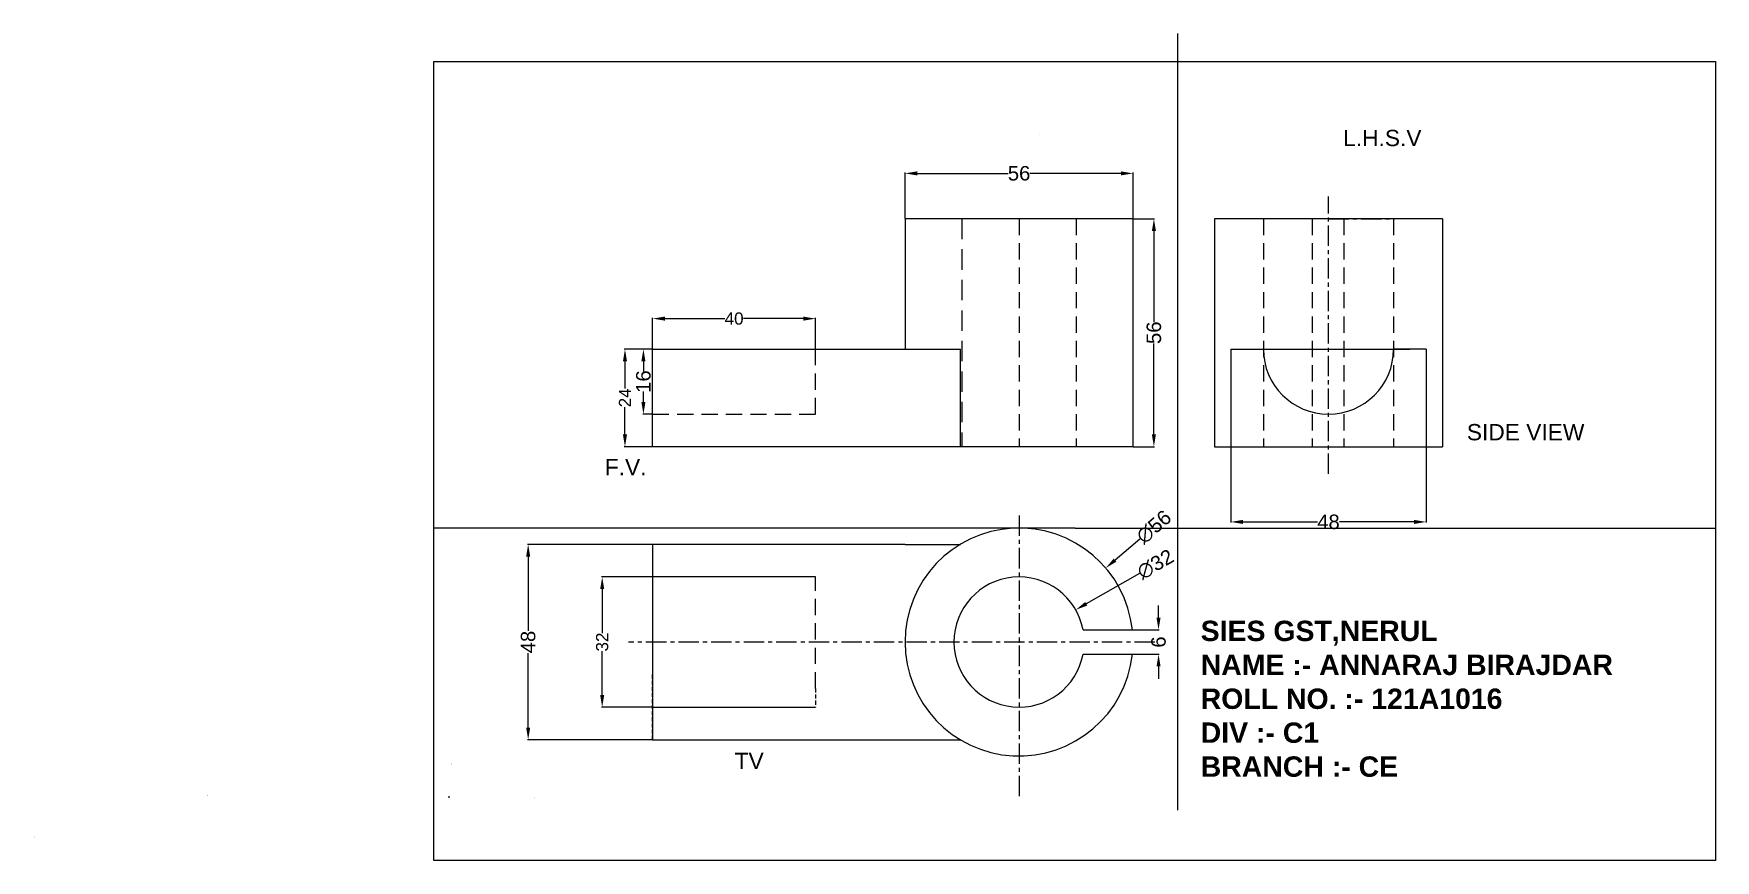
# Model space of a CAD drawing. Header units: inches. Extents: x -128 to 285, y -15 to 188.
import ezdxf

# ---------------------------------------------------------------- set-up
doc = ezdxf.new("R2010")
doc.units = ezdxf.units.IN
doc.header["$LTSCALE"] = 4
doc.header["$MEASUREMENT"] = 0
doc.linetypes.add('CENTER', pattern=[2, 1.25, -0.25, 0.25, -0.25])
doc.linetypes.add('HIDDEN', pattern=[0.375, 0.25, -0.125])
doc.styles.get("Standard").update_dxf_attribs({"font": 'arial.ttf', "height": 450})
doc.dimstyles.get("Standard").update_dxf_attribs({"dimtxt": 3.561, "dimasz": 3, "dimexe": 0.18, "dimexo": 0.0625, "dimgap": 0.09, "dimtad": 0, "dimdec": 0, "dimzin": 0, "dimdsep": 46, "dimtxsty": 'Standard', "dimcen": 0.09, "dimclrd": 1, "dimclre": 4, "dimadec": 0, "dimazin": 0, "dimtfac": 1, "dimtdec": 0, "dimtofl": 0, "dimtmove": 0, "dimatfit": 3, "dimfxl": 1, "dimtolj": 1, "dimtzin": 0, "dimarcsym": 0})

# ---------------------------------------------------------------- blocks, each defined once
blk = doc.blocks.new('*D1')
at = {"color": 4, "lineweight": -2, "transparency": 16777216}
for p, q in [((23.99, 110.31), (17.08, 110.31)), ((23.99, 86.31), (17.08, 86.31))]:
    blk.add_line(p, q, dxfattribs=at)
at = {"color": 1, "lineweight": -2, "transparency": 16777216}
for p, q in [((17.26, 107.31), (17.26, 100.57)), ((17.26, 89.31), (17.26, 96.05))]:
    blk.add_line(p, q, dxfattribs=at)
at = {"color": 1, "transparency": 16777216}
for points in [[(16.76, 107.31), (17.76, 107.31), (17.26, 110.31)], [(16.76, 89.31), (17.76, 89.31), (17.26, 86.31)]]:
    blk.add_solid(points, dxfattribs=at)
at = {"layer": 'Defpoints', "color": 0, "transparency": 16777216}
for p in [(24.06, 110.31), (17.26, 86.31), (24.06, 86.31)]:
    blk.add_point(p, dxfattribs=at)
at = {"color": 0, "transparency": 16777216, "insert": (17.26, 98.31), "char_height": 3, "attachment_point": 5, "rotation": 90}
blk.add_mtext('\\A1;24', dxfattribs=at)
blk = doc.blocks.new('*D2')
at = {"color": 4, "lineweight": -2, "transparency": 16777216}
for p, q in [((23.99, 54.31), (11.49, 54.31)), ((23.99, 22.31), (11.49, 22.31))]:
    blk.add_line(p, q, dxfattribs=at)
at = {"color": 1, "lineweight": -2, "transparency": 16777216}
for p, q in [((11.67, 51.31), (11.67, 40.53)), ((11.67, 25.31), (11.67, 36.09))]:
    blk.add_line(p, q, dxfattribs=at)
at = {"color": 1, "transparency": 16777216}
for points in [[(11.17, 51.31), (12.17, 51.31), (11.67, 54.31)], [(11.17, 25.31), (12.17, 25.31), (11.67, 22.31)]]:
    blk.add_solid(points, dxfattribs=at)
at = {"layer": 'Defpoints', "color": 0, "transparency": 16777216}
for p in [(24.06, 54.31), (11.67, 22.31), (24.06, 22.31)]:
    blk.add_point(p, dxfattribs=at)
at = {"color": 0, "transparency": 16777216, "insert": (11.67, 38.31), "char_height": 3, "attachment_point": 5, "rotation": 90}
blk.add_mtext('\\A1;32', dxfattribs=at)
blk = doc.blocks.new('*D3')
at = {"color": 4, "lineweight": -2, "transparency": 16777216}
for p, q in [((24.06, 110.37), (24.06, 117.96)), ((64.06, 110.37), (64.06, 117.96))]:
    blk.add_line(p, q, dxfattribs=at)
at = {"color": 1, "lineweight": -2, "transparency": 16777216}
for p, q in [((27.06, 117.78), (41.76, 117.78)), ((61.06, 117.78), (46.35, 117.78))]:
    blk.add_line(p, q, dxfattribs=at)
at = {"color": 1, "transparency": 16777216}
for points in [[(27.06, 118.28), (27.06, 117.28), (24.06, 117.78)], [(61.06, 118.28), (61.06, 117.28), (64.06, 117.78)]]:
    blk.add_solid(points, dxfattribs=at)
at = {"layer": 'Defpoints', "color": 0, "transparency": 16777216}
for p in [(64.06, 117.78), (24.06, 110.31), (64.06, 110.31)]:
    blk.add_point(p, dxfattribs=at)
at = {"color": 0, "transparency": 16777216, "insert": (44.06, 117.78), "char_height": 3, "attachment_point": 5}
blk.add_mtext('\\A1;40', dxfattribs=at)
blk = doc.blocks.new('*D4')
at = {"color": 1, "lineweight": -2, "transparency": 16777216}
blk.add_line((143.69, 63.62), (137.63, 58.44), dxfattribs=at)
at = {"color": 4, "lineweight": -2, "transparency": 16777216}
for p, q in [((113.97, 38.31), (114.15, 38.31)), ((114.06, 38.22), (114.06, 38.4))]:
    blk.add_line(p, q, dxfattribs=at)
at = {"color": 1, "transparency": 16777216}
blk.add_solid([(137.3, 58.82), (137.95, 58.06), (135.35, 56.49)], dxfattribs=at)
at = {"layer": 'Defpoints', "color": 0, "transparency": 16777216}
for p in [(135.35, 56.49), (92.76, 20.13)]:
    blk.add_point(p, dxfattribs=at)
at = {"color": 0, "transparency": 16777216, "insert": (147.17, 66.59), "char_height": 3.561, "attachment_point": 5, "rotation": 40.5002}
blk.add_mtext('\\A1;∅56', dxfattribs=at)
blk = doc.blocks.new('*D5')
at = {"color": 1, "lineweight": -2, "transparency": 16777216}
blk.add_line((143.6, 55.14), (130.56, 47.71), dxfattribs=at)
at = {"color": 4, "lineweight": -2, "transparency": 16777216}
for p, q in [((113.97, 38.31), (114.15, 38.31)), ((114.06, 38.22), (114.06, 38.4))]:
    blk.add_line(p, q, dxfattribs=at)
at = {"color": 1, "transparency": 16777216}
blk.add_solid([(130.32, 48.15), (130.81, 47.28), (127.96, 46.23)], dxfattribs=at)
at = {"layer": 'Defpoints', "color": 0, "transparency": 16777216}
for p in [(127.96, 46.23), (100.15, 30.39)]:
    blk.add_point(p, dxfattribs=at)
at = {"color": 0, "transparency": 16777216, "insert": (147.56, 57.4), "char_height": 3.561, "attachment_point": 5, "rotation": 29.6641}
blk.add_mtext('\\A1;∅32', dxfattribs=at)
blk = doc.blocks.new('*D6')
at = {"color": 4, "lineweight": -2, "transparency": 16777216}
for p, q in [((142.12, 142.31), (147.36, 142.31)), ((142.12, 86.31), (147.36, 86.31))]:
    blk.add_line(p, q, dxfattribs=at)
at = {"color": 1, "lineweight": -2, "transparency": 16777216}
for p, q in [((147.18, 139.31), (147.18, 116.95)), ((147.18, 89.31), (147.18, 111.67))]:
    blk.add_line(p, q, dxfattribs=at)
at = {"color": 1, "transparency": 16777216}
for points in [[(146.68, 139.31), (147.68, 139.31), (147.18, 142.31)], [(146.68, 89.31), (147.68, 89.31), (147.18, 86.31)]]:
    blk.add_solid(points, dxfattribs=at)
at = {"layer": 'Defpoints', "color": 0, "transparency": 16777216}
for p in [(142.06, 142.31), (142.06, 86.31), (147.18, 86.31)]:
    blk.add_point(p, dxfattribs=at)
at = {"color": 0, "transparency": 16777216, "insert": (147.18, 114.31), "char_height": 3.561, "attachment_point": 5, "rotation": 90}
blk.add_mtext('\\A1;56', dxfattribs=at)
blk = doc.blocks.new('*D7')
at = {"color": 4, "lineweight": -2, "transparency": 16777216}
for p, q in [((166.06, 86.25), (166.06, 67.65)), ((214.06, 86.25), (214.06, 67.65))]:
    blk.add_line(p, q, dxfattribs=at)
at = {"color": 1, "lineweight": -2, "transparency": 16777216}
for p, q in [((169.06, 67.83), (187.34, 67.83)), ((211.06, 67.83), (192.77, 67.83))]:
    blk.add_line(p, q, dxfattribs=at)
at = {"color": 1, "transparency": 16777216}
for points in [[(169.06, 68.33), (169.06, 67.33), (166.06, 67.83)], [(211.06, 68.33), (211.06, 67.33), (214.06, 67.83)]]:
    blk.add_solid(points, dxfattribs=at)
at = {"layer": 'Defpoints', "color": 0, "transparency": 16777216}
for p in [(166.06, 86.31), (214.06, 86.31), (214.06, 67.83)]:
    blk.add_point(p, dxfattribs=at)
at = {"color": 0, "transparency": 16777216, "insert": (190.06, 67.83), "char_height": 3.561, "attachment_point": 5}
blk.add_mtext('\\A1;48', dxfattribs=at)
blk = doc.blocks.new('*D8')
at = {"color": 4, "lineweight": -2, "transparency": 16777216}
for p, q in [((86.06, 142.37), (86.06, 153.65)), ((142.06, 142.37), (142.06, 153.65))]:
    blk.add_line(p, q, dxfattribs=at)
at = {"color": 1, "lineweight": -2, "transparency": 16777216}
for p, q in [((89.06, 153.47), (111.42, 153.47)), ((139.06, 153.47), (116.69, 153.47))]:
    blk.add_line(p, q, dxfattribs=at)
at = {"color": 1, "transparency": 16777216}
for points in [[(89.06, 153.97), (89.06, 152.97), (86.06, 153.47)], [(139.06, 153.97), (139.06, 152.97), (142.06, 153.47)]]:
    blk.add_solid(points, dxfattribs=at)
at = {"layer": 'Defpoints', "color": 0, "transparency": 16777216}
for p in [(142.06, 153.47), (86.06, 142.31), (142.06, 142.31)]:
    blk.add_point(p, dxfattribs=at)
at = {"color": 0, "transparency": 16777216, "insert": (114.06, 153.47), "char_height": 3.561, "attachment_point": 5}
blk.add_mtext('\\A1;56', dxfattribs=at)
blk = doc.blocks.new('*D9')
at = {"color": 4, "lineweight": -2, "transparency": 16777216}
for p, q in [((23.99, 62.31), (-6.7, 62.31)), ((23.99, 14.31), (-6.7, 14.31))]:
    blk.add_line(p, q, dxfattribs=at)
at = {"color": 1, "lineweight": -2, "transparency": 16777216}
for p, q in [((-6.52, 59.31), (-6.52, 41.03)), ((-6.52, 17.31), (-6.52, 35.59))]:
    blk.add_line(p, q, dxfattribs=at)
at = {"color": 1, "transparency": 16777216}
for points in [[(-7.02, 59.31), (-6.02, 59.31), (-6.52, 62.31)], [(-7.02, 17.31), (-6.02, 17.31), (-6.52, 14.31)]]:
    blk.add_solid(points, dxfattribs=at)
at = {"layer": 'Defpoints', "color": 0, "transparency": 16777216}
for p in [(24.06, 62.31), (-6.52, 14.31), (24.06, 14.31)]:
    blk.add_point(p, dxfattribs=at)
at = {"color": 0, "transparency": 16777216, "insert": (-6.52, 38.31), "char_height": 3.561, "attachment_point": 5, "rotation": 90}
blk.add_mtext('\\A1;48', dxfattribs=at)
blk = doc.blocks.new('*D10')
at = {"color": 4, "lineweight": -2, "transparency": 16777216}
for p, q in [((23.99, 110.31), (21.61, 110.31)), ((23.99, 94.31), (21.61, 94.31))]:
    blk.add_line(p, q, dxfattribs=at)
at = {"color": 1, "lineweight": -2, "transparency": 16777216}
for p, q in [((21.79, 107.31), (21.79, 104.78)), ((21.79, 97.31), (21.79, 99.84))]:
    blk.add_line(p, q, dxfattribs=at)
at = {"color": 1, "transparency": 16777216}
for points in [[(21.29, 107.31), (22.29, 107.31), (21.79, 110.31)], [(21.29, 97.31), (22.29, 97.31), (21.79, 94.31)]]:
    blk.add_solid(points, dxfattribs=at)
at = {"layer": 'Defpoints', "color": 0, "transparency": 16777216}
for p in [(24.06, 110.31), (21.79, 94.31), (24.06, 94.31)]:
    blk.add_point(p, dxfattribs=at)
at = {"color": 0, "transparency": 16777216, "insert": (21.79, 102.31), "char_height": 3.561, "attachment_point": 5, "rotation": 90}
blk.add_mtext('\\A1;16', dxfattribs=at)
blk = doc.blocks.new('*D11')
at = {"color": 1, "lineweight": -2, "transparency": 16777216}
for p, q in [((148.32, 44.31), (148.32, 47.31)), ((148.32, 32.31), (148.32, 29.31))]:
    blk.add_line(p, q, dxfattribs=at)
at = {"color": 4, "lineweight": -2, "transparency": 16777216}
for p, q in [((141.96, 41.31), (148.5, 41.31)), ((141.96, 35.31), (148.5, 35.31))]:
    blk.add_line(p, q, dxfattribs=at)
at = {"color": 1, "transparency": 16777216}
for points in [[(147.82, 44.31), (148.82, 44.31), (148.32, 41.31)], [(147.82, 32.31), (148.82, 32.31), (148.32, 35.31)]]:
    blk.add_solid(points, dxfattribs=at)
at = {"layer": 'Defpoints', "color": 0, "transparency": 16777216}
for p in [(141.89, 41.31), (141.89, 35.31), (148.32, 35.31)]:
    blk.add_point(p, dxfattribs=at)
at = {"color": 0, "transparency": 16777216, "insert": (148.32, 38.31), "char_height": 3.561, "attachment_point": 5, "rotation": 90}
blk.add_mtext('\\A1;6', dxfattribs=at)

msp = doc.modelspace()

# ---------------------------------------------------------------- linework, layer by layer
for p, q in [((153, 187.81), (153, -3)), ((119.04, 162.95), (119.04, 162.95)), ((142.06, 142.31), (86.06, 142.31)), ((86.06, 142.31), (86.06, 110.31)), ((142.06, 86.31), (142.06, 142.31)), ((218.06, 142.31), (162.06, 142.31)), ((162.06, 142.31), (162.06, 86.31)), ((218.06, 142.31), (218.06, 86.31)), ((24.06, 86.31), (24.06, 110.31)), ((24.06, 110.31), (86.06, 110.31)), ((86.06, 110.31), (99.64, 110.31)), ((99.64, 86.31), (99.64, 110.31)), ((166.06, 110.31), (166.06, 86.31)), ((166.06, 110.31), (174.06, 110.31)), ((174.06, 110.31), (210.06, 110.31)), ((190.06, 110.31), (190.06, 110.31)), ((214.06, 110.31), (206.06, 110.31)), ((214.06, 110.31), (214.06, 86.31)), ((142.06, 86.31), (24.06, 86.31)), ((162.06, 86.31), (162.06, 86.31)), ((162.06, 86.31), (218.06, 86.31)), ((-25.98, 66.31), (-29.67, 66.31)), ((127.81, 66.31), (-25.98, 66.31)), ((127.81, 66.31), (262.5, 66.31)), ((262.5, 66.31), (285.09, 66.31)), ((86.06, 62.31), (24.06, 62.31)), ((24.06, 62.31), (24.06, 14.31)), ((86.06, 62.31), (99.64, 62.31)), ((64.06, 54.31), (24.06, 54.31)), ((129.77, 41.31), (141.89, 41.31)), ((129.77, 35.31), (141.89, 35.31)), ((24.06, 22.31), (64.06, 22.31)), ((24.06, 14.31), (86.06, 14.31)), ((86.06, 14.31), (99.63, 14.31)), ((-25.98, 0.41), (-25.98, 0.07))]:
    msp.add_line(p, q)
at = {"color": 6, "linetype": 'CENTER'}
for p, q in [((190.06, 79.63), (190.06, 147.75)), ((114.06, 69.42), (114.06, 0.22)), ((147.42, 38.31), (18.15, 38.31))]:
    msp.add_line(p, q, dxfattribs=at)
at = {"color": 2, "linetype": 'HIDDEN', "ltscale": 5}
msp.add_line((100, 142.31), (100, 86.31), dxfattribs=at)
at = {"color": 2, "linetype": 'HIDDEN', "ltscale": 4}
for p, q in [((114.06, 142.31), (114.06, 86.31)), ((128.06, 142.31), (128.06, 86.31)), ((174.06, 142.31), (174.06, 86.31)), ((186.03, 142.31), (186.03, 86.31)), ((193.82, 142.31), (193.82, 86.31)), ((206.06, 142.31), (206.06, 86.31)), ((64.06, 94.31), (64.06, 110.31)), ((24.06, 94.31), (64.06, 94.31)), ((64.06, 26.92), (64.06, 54.31))]:
    msp.add_line(p, q, dxfattribs=at)
at = {"linetype": 'CENTER', "ltscale": 0.5}
msp.add_line((190.06, 142.31), (174.06, 142.31), dxfattribs=at)
at = {"linetype": 'HIDDEN'}
for p, q in [((190.06, 142.31), (174.06, 142.31)), ((24.06, 54.31), (24.06, 14.31)), ((24.06, 38.31), (24.06, 22.31)), ((24.06, 14.31), (24.06, 30.31)), ((64.06, 26.92), (64.06, 22.31)), ((64.06, 22.31), (64.06, 22.31))]:
    msp.add_line(p, q, dxfattribs=at)
at = {"linetype": 'CENTER'}
msp.add_line((190.06, 142.31), (206.06, 142.31), dxfattribs=at)
msp.add_lwpolyline([(-29.67, 180.99), (285.09, 180.99), (285.09, -15.34), (-29.67, -15.34)], close=True)
for centre, radius, start, end in [((190.06, 110.31), 16, 180, 0), ((114.06, 38.31), 28, 6.1506, 353.8494), ((114.06, 38.31), 16, 10.8069, 349.1931)]:
    msp.add_arc(centre, radius, start, end)

# ---------------------------------------------------------------- texts
msp.add_text('SIDE VIEW', height=4).set_placement((224.04, 87.88))
at = {"linetype": 'HIDDEN'}
for s, p in [('F.V.', (12.31, 79.3)), ('TV', (44.2, 7.09))]:
    msp.add_text(s, height=4, dxfattribs=at).set_placement(p)
at = {"attachment_point": 1}
for s, width, insert, char_height in [('L.H.S.V', 29.1793, (193.66, 164.17), 4), ('{\\fArial|b1|i0|c0|p34;SIES GST,NERUL\\PNAME :- ANNARAJ BIRAJDAR\\PROLL NO. :- 121A1016\\PDIV :- C1\\PBRANCH :- CE}', 115.7925, (158.67, 43.55), 5)]:
    msp.add_mtext_dynamic_manual_height_columns(s, width=width, gutter_width=1, heights=[0], dxfattribs=dict(at, insert=insert, char_height=char_height))
at = {"linetype": 'HIDDEN', "char_height": 0.2, "attachment_point": 1}
for s, width, insert in [('TV', 159.4049, (-25.52, 8.45)), ('TV', 177.3829, (-33.31, 4.86)), ('TV', 227.7213, (-85.45, 0.67)), ('\\pxt30;TV', 145.6218, (-5.14, 0.07)), ('TV   ', 180.9785, (-127.99, -9.5))]:
    msp.add_mtext_dynamic_manual_height_columns(s, width=width, gutter_width=1, heights=[0], dxfattribs=dict(at, insert=insert))

# ---------------------------------------------------------------- dimensions: what is measured, and where the dimension line sits
for base, p1, p2, picture, middle in [((142.06, 153.47), (86.06, 142.31), (142.06, 142.31), '*D8', (114.06, 153.47)), ((214.06, 67.83), (166.06, 86.31), (214.06, 86.31), '*D7', (190.06, 67.83))]:
    dim = msp.add_linear_dim(base=base, p1=p1, p2=p2, dimstyle='Standard')
    dim.commit()
    dim.dimension.update_dxf_attribs({"geometry": picture, "text_midpoint": middle})
for base, p1, p2, picture, middle in [((147.18, 86.31), (142.06, 142.31), (142.06, 86.31), '*D6', (147.18, 114.31)), ((21.79, 94.31), (24.06, 110.31), (24.06, 94.31), '*D10', (21.79, 102.31)), ((-6.52, 14.31), (24.06, 62.31), (24.06, 14.31), '*D9', (-6.52, 38.31)), ((148.32, 35.31), (141.89, 41.31), (141.89, 35.31), '*D11', (148.32, 38.31))]:
    dim = msp.add_linear_dim(base=base, p1=p1, p2=p2, angle=90, dimstyle='Standard')
    dim.commit()
    dim.dimension.update_dxf_attribs({"geometry": picture, "text_midpoint": middle})
dim = msp.add_linear_dim(base=(64.06, 117.78), p1=(24.06, 110.31), p2=(64.06, 110.31), dimstyle='Standard', override={"dimtxt": 3})
dim.commit()
dim.dimension.update_dxf_attribs({"geometry": '*D3', "text_midpoint": (44.06, 117.78)})
for base, p1, p2, picture, middle in [((17.26, 86.31), (24.06, 110.31), (24.06, 86.31), '*D1', (17.26, 98.31)), ((11.67, 22.31), (24.06, 54.31), (24.06, 22.31), '*D2', (11.67, 38.31))]:
    dim = msp.add_linear_dim(base=base, p1=p1, p2=p2, angle=90, dimstyle='Standard', override={"dimtxt": 3})
    dim.commit()
    dim.dimension.update_dxf_attribs({"geometry": picture, "text_midpoint": middle})
for p1, p2, picture, middle in [((92.76, 20.13), (135.35, 56.49), '*D4', (147.17, 66.59)), ((100.15, 30.39), (127.96, 46.23), '*D5', (147.56, 57.4))]:
    dim = msp.add_diameter_dim_2p(p1=p1, p2=p2, dimstyle='Standard')
    dim.commit()
    dim.dimension.update_dxf_attribs({"geometry": picture, "text_midpoint": middle, "dimtype": 163})

doc.saveas('drawing.dxf')
